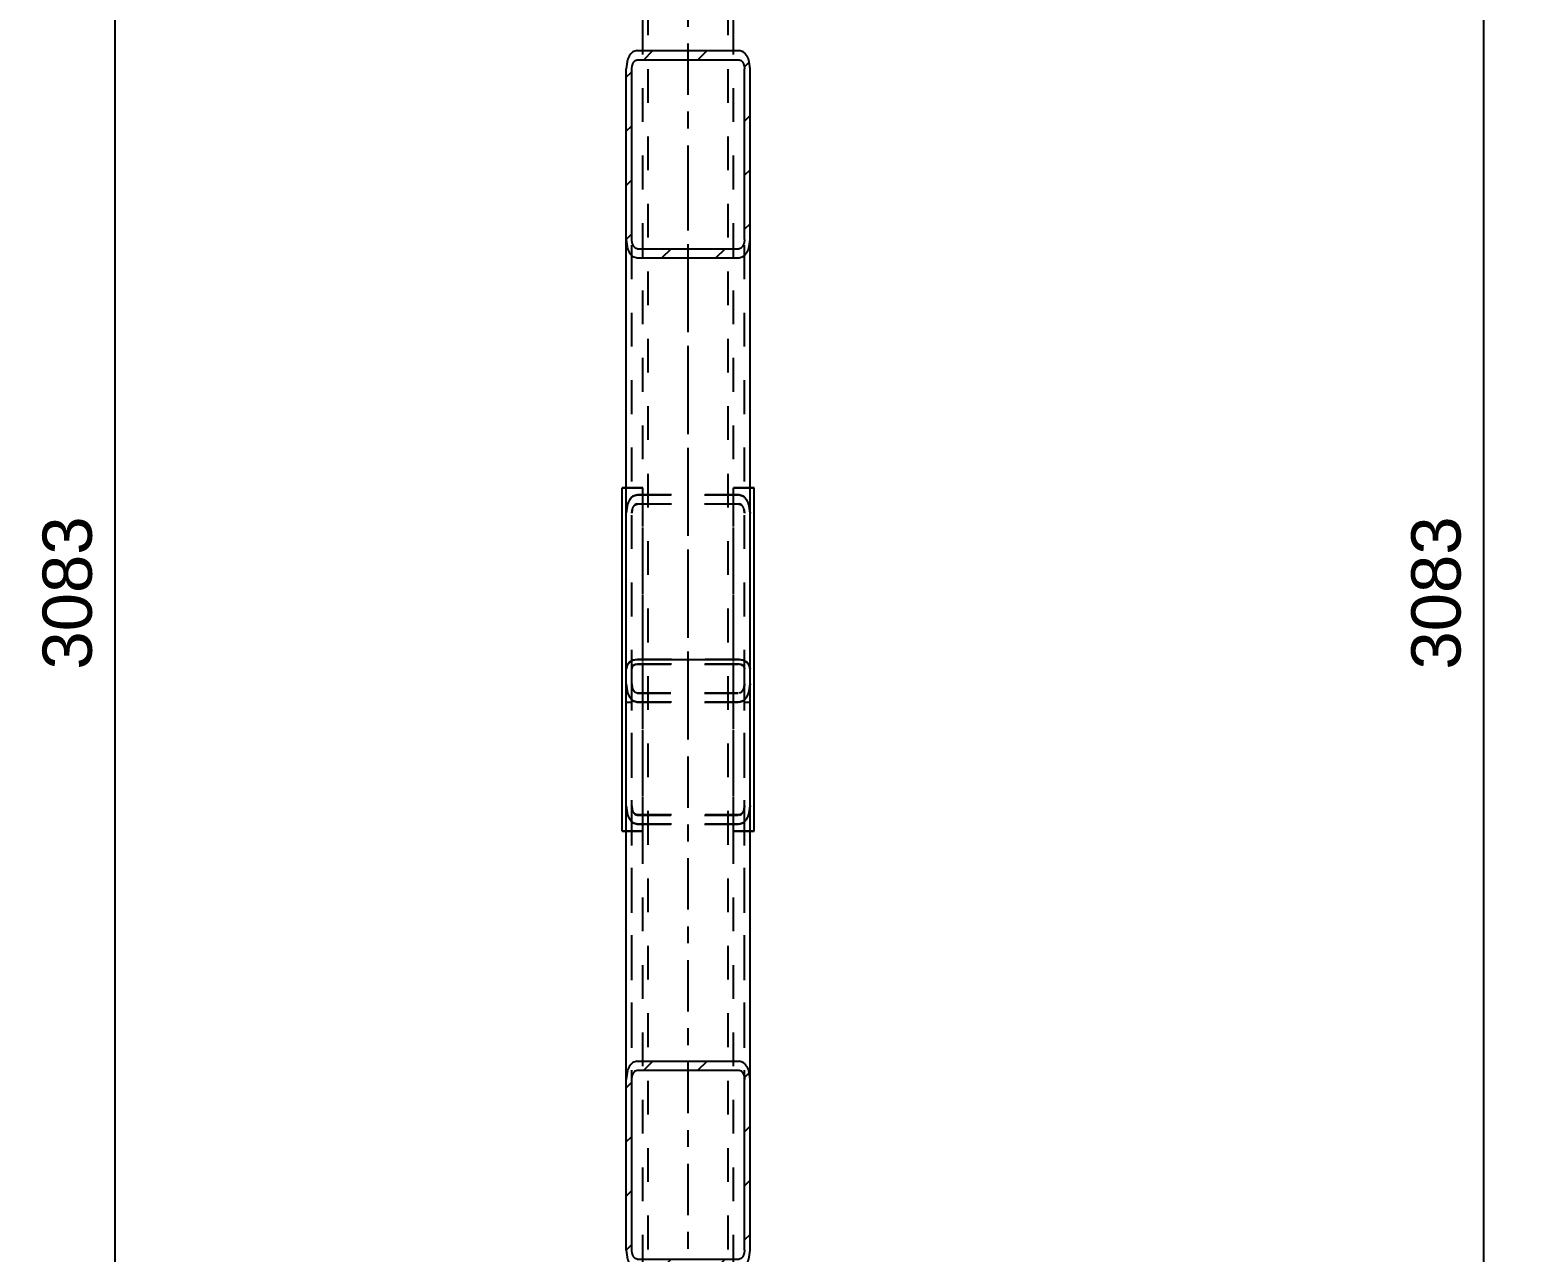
# Model space of a CAD drawing. Header units: millimetres. Extents: x -188 to 1001, y -633 to 208.
# Drawn here: x 527.1 to 614, y -526.3 to -455.2 of the extents above; entities that cross this region are included whole.
import ezdxf

# ---------------------------------------------------------------- set-up
doc = ezdxf.new("R2010")
doc.units = ezdxf.units.MM
doc.linetypes.add('DXK_LINE_DOT2', pattern=[3.9198, 1.9599, -1.9599])
doc.linetypes.add('DXK_LINE_DOT3', pattern=[5.9187, 2.979, -0.9799, 0.9799, -0.9799])
doc.styles.add('Arial', font='ARIAL.TTF', dxfattribs={"height": 0.2})

# ---------------------------------------------------------------- blocks, each defined once
blk = doc.blocks.new('Part-761552178-3451 - 3419')
at = {"linetype": 'Continuous'}
h = blk.add_hatch(dxfattribs=at)
h.set_pattern_fill('', scale=0.7, style=0, pattern_type=0)
h.set_pattern_definition([(45, (561.7902, -526.1414), (-1.57154, 1.57154), [])])
h.paths.add_polyline_path([(561.79, -516.228), (561.79, -526.141), (561.839, -526.551), (561.978, -526.899), (562.185, -527.131), (562.43, -527.213), (568.35, -527.213), (568.595, -527.131), (568.803, -526.899), (568.941, -526.551), (568.99, -526.141), (568.99, -516.228), (568.941, -515.818), (568.803, -515.47), (568.595, -515.238), (568.35, -515.156), (562.43, -515.156), (562.185, -515.238), (561.978, -515.47), (561.839, -515.818)])
h.paths.add_polyline_path([(562.204, -515.849), (562.308, -515.733), (562.43, -515.692), (568.35, -515.692), (568.473, -515.733), (568.576, -515.849), (568.646, -516.023), (568.67, -516.228), (568.67, -526.141), (568.646, -526.346), (568.576, -526.52), (568.473, -526.636), (568.35, -526.677), (562.43, -526.677), (562.308, -526.636), (562.204, -526.52), (562.135, -526.346), (562.11, -526.141), (562.11, -516.228), (562.135, -516.023)])
at = {"color": 2, "linetype": 'Continuous'}
for p, q in [((561.978, -491.976), (562.185, -491.86)), ((562.185, -491.86), (562.43, -491.819)), ((562.43, -491.819), (568.35, -491.819)), ((568.35, -491.819), (568.595, -491.86)), ((568.595, -491.86), (568.803, -491.976)), ((561.79, -492.355), (561.839, -492.15)), ((561.79, -516.228), (561.79, -492.355)), ((561.839, -492.15), (561.978, -491.976)), ((568.803, -491.976), (568.941, -492.15)), ((568.941, -492.15), (568.99, -492.355)), ((568.99, -516.228), (568.99, -492.355)), ((562.43, -515.156), (562.185, -515.238)), ((562.43, -515.156), (568.35, -515.156)), ((568.595, -515.238), (568.35, -515.156)), ((561.839, -515.818), (561.79, -516.228)), ((561.79, -526.141), (561.79, -516.228)), ((562.11, -516.228), (562.135, -516.023)), ((562.11, -526.141), (562.11, -516.228)), ((562.308, -515.733), (562.43, -515.692)), ((562.43, -515.692), (568.35, -515.692)), ((568.35, -515.692), (568.473, -515.733)), ((568.646, -516.023), (568.67, -516.228)), ((568.67, -526.141), (568.67, -516.228)), ((568.99, -516.228), (568.941, -515.818)), ((568.99, -526.141), (568.99, -516.228)), ((561.79, -526.141), (561.839, -526.551)), ((562.135, -526.346), (562.11, -526.141)), ((562.43, -526.677), (562.308, -526.636)), ((562.43, -526.677), (568.35, -526.677)), ((568.473, -526.636), (568.35, -526.677)), ((568.67, -526.141), (568.646, -526.346)), ((568.941, -526.551), (568.99, -526.141)), ((562.185, -527.131), (562.43, -527.213)), ((562.43, -527.213), (568.35, -527.213)), ((568.35, -527.213), (568.595, -527.131))]:
    blk.add_line(p, q, dxfattribs=at)
at = {"color": 7, "linetype": 'DXK_LINE_DOT2'}
for p, q in [((562.135, -492.252), (562.11, -492.355)), ((562.11, -526.141), (562.11, -492.355)), ((562.204, -492.165), (562.135, -492.252)), ((562.308, -492.107), (562.204, -492.165)), ((562.43, -492.087), (562.308, -492.107)), ((562.43, -492.087), (568.35, -492.087)), ((568.473, -492.107), (568.35, -492.087)), ((568.576, -492.165), (568.473, -492.107)), ((568.646, -492.252), (568.576, -492.165)), ((568.67, -492.355), (568.646, -492.252)), ((568.67, -526.141), (568.67, -492.355)), ((561.79, -494.297), (562.11, -494.297)), ((568.67, -494.297), (568.99, -494.297)), ((561.839, -500.735), (561.79, -500.325)), ((562.11, -500.325), (562.135, -500.53)), ((568.646, -500.53), (568.67, -500.325)), ((568.99, -500.325), (568.941, -500.735)), ((562.43, -501.397), (562.185, -501.315)), ((562.308, -500.82), (562.43, -500.861)), ((562.43, -500.861), (568.35, -500.861)), ((562.43, -501.397), (568.35, -501.397)), ((568.35, -500.861), (568.473, -500.82)), ((568.595, -501.315), (568.35, -501.397)), ((561.79, -526.141), (561.79, -516.228)), ((568.99, -526.141), (568.99, -516.228))]:
    blk.add_line(p, q, dxfattribs=at)
for centre, radius, start, end in [((562.619, -500.438), 0.493, 190.8094, 230.88019), ((568.162, -500.438), 0.493, 309.11981, 349.1906), ((562.807, -500.55), 0.986, 190.8094, 230.88019), ((567.973, -500.55), 0.986, 309.11981, 349.1906)]:
    blk.add_arc(centre, radius, start, end, dxfattribs=at)
at = {"color": 2, "linetype": 'Continuous'}
for centre, radius, start, end in [((562.807, -516.003), 0.986, 129.11981, 169.1906), ((567.973, -516.003), 0.986, 10.8094, 50.88019), ((562.619, -516.115), 0.493, 129.11981, 169.1906), ((568.162, -516.115), 0.493, 10.8094, 50.88019), ((562.807, -526.367), 0.986, 190.8094, 230.88019), ((562.619, -526.254), 0.493, 190.8094, 230.88019), ((568.162, -526.254), 0.493, 309.11981, 349.1906), ((567.973, -526.367), 0.986, 309.11981, 349.1906)]:
    blk.add_arc(centre, radius, start, end, dxfattribs=at)
blk = doc.blocks.new('Part-761552178-3540 - 3419')
at = {"color": 7, "linetype": 'DXK_LINE_DOT2'}
for p, q in [((561.55, -501.789), (561.55, -481.848)), ((562.75, -481.848), (561.55, -481.848)), ((562.75, -501.789), (562.75, -481.848)), ((562.75, -501.789), (561.55, -501.789))]:
    blk.add_line(p, q, dxfattribs=at)
blk = doc.blocks.new('Part-761552178-3476 - 3419')
at = {"color": 7, "linetype": 'DXK_LINE_DOT2'}
for p, q in [((562.185, -491.86), (561.978, -491.976)), ((562.43, -491.819), (562.185, -491.86)), ((568.35, -491.819), (562.43, -491.819)), ((568.595, -491.86), (568.35, -491.819)), ((568.803, -491.976), (568.595, -491.86)), ((561.839, -492.15), (561.79, -492.355)), ((561.79, -525.476), (561.79, -492.355)), ((561.978, -491.976), (561.839, -492.15)), ((562.11, -492.355), (562.135, -492.252)), ((562.11, -525.476), (562.11, -492.355)), ((562.135, -492.252), (562.204, -492.165)), ((562.204, -492.165), (562.308, -492.107)), ((562.308, -492.107), (562.43, -492.087)), ((568.35, -492.087), (562.43, -492.087)), ((568.35, -492.087), (568.473, -492.107)), ((568.473, -492.107), (568.576, -492.165)), ((568.576, -492.165), (568.646, -492.252)), ((568.646, -492.252), (568.67, -492.355)), ((568.67, -525.476), (568.67, -492.355)), ((568.941, -492.15), (568.803, -491.976)), ((568.99, -492.355), (568.941, -492.15)), ((568.99, -525.476), (568.99, -492.355)), ((561.79, -494.305), (562.11, -494.305)), ((568.67, -494.305), (568.99, -494.305)), ((561.79, -500.318), (561.839, -500.728)), ((562.135, -500.523), (562.11, -500.318)), ((568.67, -500.318), (568.646, -500.523)), ((568.941, -500.728), (568.99, -500.318)), ((562.185, -501.308), (562.43, -501.389)), ((562.43, -500.853), (562.308, -500.813)), ((568.35, -500.853), (562.43, -500.853)), ((568.35, -501.389), (562.43, -501.389)), ((568.473, -500.813), (568.35, -500.853)), ((568.35, -501.389), (568.595, -501.308))]:
    blk.add_line(p, q, dxfattribs=at)
for centre, radius, start, end in [((562.619, -500.43), 0.493, 190.80939, 230.88016), ((568.162, -500.43), 0.493, 309.11984, 349.19061), ((562.807, -500.543), 0.986, 190.80939, 230.88016), ((567.973, -500.543), 0.986, 309.11984, 349.19061)]:
    blk.add_arc(centre, radius, start, end, dxfattribs=at)
blk = doc.blocks.new('Part-761552178-3502 - 3419')
at = {"color": 7, "linetype": 'DXK_LINE_DOT2'}
for p, q in [((561.79, -493.233), (561.79, -458.162)), ((562.11, -493.233), (562.11, -458.162)), ((568.67, -493.233), (568.67, -458.162)), ((568.99, -493.233), (568.99, -458.162)), ((562.308, -482.289), (562.185, -482.33)), ((562.43, -482.248), (562.308, -482.289)), ((568.35, -482.248), (562.43, -482.248)), ((568.595, -482.33), (568.35, -482.248)), ((561.839, -482.91), (561.79, -483.32)), ((562.11, -483.32), (562.135, -483.115)), ((562.308, -482.825), (562.43, -482.784)), ((568.35, -482.784), (562.43, -482.784)), ((568.35, -482.784), (568.473, -482.825)), ((568.646, -483.115), (568.67, -483.32)), ((568.99, -483.32), (568.941, -482.91)), ((561.79, -493.233), (561.839, -493.643)), ((562.135, -493.438), (562.11, -493.233)), ((568.67, -493.233), (568.646, -493.438)), ((568.941, -493.643), (568.99, -493.233)), ((562.185, -494.223), (562.43, -494.305)), ((562.43, -493.769), (562.308, -493.728)), ((562.43, -493.769), (568.35, -493.769)), ((568.35, -494.305), (562.43, -494.305)), ((568.473, -493.728), (568.35, -493.769)), ((568.35, -494.305), (568.595, -494.223))]:
    blk.add_line(p, q, dxfattribs=at)
for centre, radius, start, end in [((562.807, -483.095), 0.986, 129.11981, 169.1906), ((567.973, -483.095), 0.986, 10.8094, 50.88019), ((562.619, -483.207), 0.493, 129.11981, 169.1906), ((568.162, -483.207), 0.493, 10.8094, 50.88019), ((562.807, -493.458), 0.986, 190.8094, 230.88019), ((562.619, -493.346), 0.493, 190.8094, 230.88019), ((568.162, -493.346), 0.493, 309.11981, 349.1906), ((567.973, -493.458), 0.986, 309.11981, 349.1906)]:
    blk.add_arc(centre, radius, start, end, dxfattribs=at)
blk = doc.blocks.new('Part-761552178-3539 - 3419')
at = {"color": 7, "linetype": 'DXK_LINE_DOT2'}
for p, q in [((568.03, -501.789), (568.03, -481.848)), ((568.03, -481.848), (569.23, -481.848)), ((569.23, -501.789), (569.23, -481.848)), ((568.03, -501.789), (569.23, -501.789))]:
    blk.add_line(p, q, dxfattribs=at)
blk = doc.blocks.new('Part-761552178-3541 - 3419')
at = {"color": 7, "linetype": 'DXK_LINE_DOT2'}
for p, q in [((568.03, -501.789), (568.03, -481.841)), ((568.99, -481.841), (568.03, -481.841)), ((568.03, -481.841), (569.23, -481.841)), ((568.99, -501.789), (568.03, -501.789)), ((568.03, -501.789), (568.03, -501.789)), ((568.03, -501.789), (569.23, -501.789))]:
    blk.add_line(p, q, dxfattribs=at)
at = {"color": 2, "linetype": 'Continuous'}
for p, q in [((569.23, -481.841), (568.99, -481.841)), ((569.23, -501.789), (569.23, -481.841)), ((569.23, -501.789), (568.99, -501.789)), ((569.23, -501.789), (569.23, -501.789))]:
    blk.add_line(p, q, dxfattribs=at)
blk = doc.blocks.new('Part-761552178-3542 - 3419')
at = {"color": 2, "linetype": 'Continuous'}
for p, q in [((561.55, -501.789), (561.55, -481.841)), ((561.55, -481.841), (561.79, -481.841)), ((561.55, -501.789), (561.55, -501.789)), ((561.55, -501.789), (561.79, -501.789))]:
    blk.add_line(p, q, dxfattribs=at)
at = {"color": 7, "linetype": 'DXK_LINE_DOT2'}
for p, q in [((562.75, -481.841), (561.55, -481.841)), ((561.79, -481.841), (562.75, -481.841)), ((562.75, -501.789), (562.75, -481.841)), ((561.55, -501.789), (562.75, -501.789)), ((561.79, -501.789), (562.75, -501.789)), ((562.75, -501.789), (562.75, -501.789))]:
    blk.add_line(p, q, dxfattribs=at)
blk = doc.blocks.new('Part-761552178-3543 - 3419')
at = {"linetype": 'Continuous'}
h = blk.add_hatch(dxfattribs=at)
h.set_pattern_fill('', scale=0.7, style=0, pattern_type=0)
h.set_pattern_definition([(45, (561.7902, -467.4094), (-1.57154, 1.57154), [])])
h.paths.add_polyline_path([(561.79, -457.496), (561.79, -467.409), (561.839, -467.82), (561.978, -468.167), (562.185, -468.4), (562.43, -468.481), (568.35, -468.481), (568.595, -468.4), (568.803, -468.167), (568.941, -467.82), (568.99, -467.409), (568.99, -457.496), (568.941, -457.086), (568.803, -456.738), (568.595, -456.506), (568.35, -456.424), (562.43, -456.424), (562.185, -456.506), (561.978, -456.738), (561.839, -457.086)])
h.paths.add_polyline_path([(562.204, -457.117), (562.308, -457.001), (562.43, -456.96), (568.35, -456.96), (568.473, -457.001), (568.576, -457.117), (568.646, -457.291), (568.67, -457.496), (568.67, -467.409), (568.646, -467.615), (568.576, -467.788), (568.473, -467.905), (568.35, -467.945), (562.43, -467.945), (562.308, -467.905), (562.204, -467.788), (562.135, -467.615), (562.11, -467.409), (562.11, -457.496), (562.135, -457.291)])
at = {"color": 2, "linetype": 'Continuous'}
for p, q in [((561.839, -457.086), (561.79, -457.496)), ((562.43, -456.424), (562.185, -456.506)), ((562.308, -457.001), (562.43, -456.96)), ((562.43, -456.424), (568.35, -456.424)), ((562.43, -456.96), (568.35, -456.96)), ((568.595, -456.506), (568.35, -456.424)), ((568.35, -456.96), (568.473, -457.001)), ((568.99, -457.496), (568.941, -457.086)), ((561.79, -467.409), (561.79, -457.496)), ((562.11, -457.496), (562.135, -457.291)), ((562.11, -467.409), (562.11, -457.496)), ((568.646, -457.291), (568.67, -457.496)), ((568.67, -467.409), (568.67, -457.496)), ((568.99, -467.409), (568.99, -457.496)), ((561.79, -492.355), (561.79, -467.409)), ((561.79, -467.409), (561.839, -467.82)), ((562.135, -467.615), (562.11, -467.409)), ((568.67, -467.409), (568.646, -467.615)), ((568.941, -467.82), (568.99, -467.409)), ((568.99, -492.355), (568.99, -467.409)), ((562.185, -468.4), (562.43, -468.481)), ((562.43, -467.945), (562.308, -467.905)), ((562.43, -467.945), (568.35, -467.945)), ((562.43, -468.481), (568.35, -468.481)), ((568.473, -467.905), (568.35, -467.945)), ((568.35, -468.481), (568.595, -468.4))]:
    blk.add_line(p, q, dxfattribs=at)
at = {"color": 7, "linetype": 'DXK_LINE_DOT2'}
for p, q in [((561.79, -467.409), (561.79, -457.496)), ((562.11, -493.226), (562.11, -457.496)), ((568.67, -493.226), (568.67, -457.496)), ((568.99, -467.409), (568.99, -457.496)), ((562.185, -482.322), (562.43, -482.241)), ((562.43, -482.241), (568.35, -482.241)), ((568.35, -482.241), (568.595, -482.322)), ((561.79, -483.312), (561.839, -482.902)), ((562.135, -483.107), (562.11, -483.312)), ((562.43, -482.777), (562.308, -482.817)), ((562.43, -482.777), (568.35, -482.777)), ((568.473, -482.817), (568.35, -482.777)), ((568.67, -483.312), (568.646, -483.107)), ((568.941, -482.902), (568.99, -483.312)), ((561.79, -493.226), (561.79, -492.355)), ((568.99, -493.226), (568.99, -492.355)), ((561.839, -493.636), (561.79, -493.226)), ((562.11, -493.226), (562.135, -493.431)), ((568.646, -493.431), (568.67, -493.226)), ((568.99, -493.226), (568.941, -493.636)), ((562.43, -494.297), (562.185, -494.216)), ((562.308, -493.721), (562.43, -493.762)), ((562.43, -493.762), (568.35, -493.762)), ((562.43, -494.297), (568.35, -494.297)), ((568.35, -493.762), (568.473, -493.721)), ((568.595, -494.216), (568.35, -494.297))]:
    blk.add_line(p, q, dxfattribs=at)
at = {"color": 7, "linetype": 'DXK_LINE_DOT3'}
blk.add_line((565.39, -496.29), (565.39, -462.453), dxfattribs=at)
at = {"color": 2, "linetype": 'Continuous'}
for centre, radius, start, end in [((562.807, -457.271), 0.986, 129.11984, 169.19061), ((562.619, -457.384), 0.493, 129.11984, 169.19061), ((568.162, -457.384), 0.493, 10.80939, 50.88016), ((567.973, -457.271), 0.986, 10.80939, 50.88016), ((562.619, -467.522), 0.493, 190.80939, 230.88016), ((568.162, -467.522), 0.493, 309.11984, 349.19061), ((562.807, -467.635), 0.986, 190.80939, 230.88016), ((567.973, -467.635), 0.986, 309.11984, 349.19061)]:
    blk.add_arc(centre, radius, start, end, dxfattribs=at)
at = {"color": 7, "linetype": 'DXK_LINE_DOT2'}
for centre, radius, start, end in [((562.807, -483.087), 0.986, 129.11984, 169.19061), ((567.973, -483.087), 0.986, 10.80939, 50.88016), ((562.619, -483.2), 0.493, 129.11984, 169.19061), ((568.162, -483.2), 0.493, 10.80939, 50.88016), ((562.807, -493.451), 0.986, 190.80939, 230.88016), ((562.619, -493.338), 0.493, 190.80939, 230.88016), ((568.162, -493.338), 0.493, 309.11984, 349.19061), ((567.973, -493.451), 0.986, 309.11984, 349.19061)]:
    blk.add_arc(centre, radius, start, end, dxfattribs=at)
blk = doc.blocks.new('Part-761552178-3558 - 3419')
at = {"color": 7, "linetype": 'DXK_LINE_DOT3'}
blk.add_line((565.39, -559.619), (565.39, -424.019), dxfattribs=at)
at = {"color": 2, "linetype": 'Continuous'}
for p, q in [((562.75, -456.424), (562.75, -434.019)), ((568.03, -456.424), (568.03, -434.019)), ((562.75, -549.619), (562.75, -527.213)), ((568.03, -549.619), (568.03, -527.213))]:
    blk.add_line(p, q, dxfattribs=at)
at = {"color": 7, "linetype": 'DXK_LINE_DOT2'}
for p, q in [((568.03, -434.019), (562.75, -434.019)), ((563.07, -549.619), (563.07, -434.019)), ((567.71, -549.619), (567.71, -434.019)), ((562.75, -527.213), (562.75, -456.424)), ((568.03, -527.213), (568.03, -456.424)), ((562.75, -549.619), (568.03, -549.619))]:
    blk.add_line(p, q, dxfattribs=at)
blk = doc.blocks.new('StraightDimension-761552178-3840 - 3419')
at = {"color": 7, "linetype": 'Continuous'}
for p, q in [((532.678, -427.798), (531.478, -424.798)), ((549.114, -426.298), (529.228, -426.298)), ((532.078, -549.619), (532.078, -426.298)), ((531.478, -548.119), (532.678, -551.119)), ((562.704, -549.619), (529.228, -549.619))]:
    blk.add_line(p, q, dxfattribs=at)
at = {"color": 0}
blk.add_wipeout([(531.328, -482.911), (527.128, -482.911), (527.128, -493.006), (531.328, -493.006)], dxfattribs=at)
at = {"color": 3, "style": 'Arial'}
blk.add_text('3083', height=2.8652, rotation=90.00021, dxfattribs=at).set_placement((530.728, -492.406))
blk = doc.blocks.new('StraightDimension-761552178-3954 - 3419')
at = {"color": 7, "linetype": 'Continuous'}
for p, q in [((612.247, -427.798), (611.047, -424.798)), ((581.666, -426.298), (614.047, -426.298)), ((611.647, -549.619), (611.647, -426.298)), ((611.047, -548.119), (612.247, -551.119)), ((567.847, -549.619), (614.047, -549.619))]:
    blk.add_line(p, q, dxfattribs=at)
at = {"color": 0}
blk.add_wipeout([(610.897, -482.911), (606.697, -482.911), (606.697, -493.006), (610.897, -493.006)], dxfattribs=at)
at = {"color": 3, "style": 'Arial'}
blk.add_text('3083', height=2.8652, rotation=90.00021, dxfattribs=at).set_placement((610.297, -492.406))

msp = doc.modelspace()

# ---------------------------------------------------------------- block references
for name in ['Part-761552178-3558 - 3419', 'Part-761552178-3543 - 3419', 'Part-761552178-3502 - 3419', 'Part-761552178-3542 - 3419', 'Part-761552178-3540 - 3419', 'Part-761552178-3541 - 3419', 'Part-761552178-3539 - 3419', 'Part-761552178-3451 - 3419', 'Part-761552178-3476 - 3419']:
    msp.add_blockref(name, (0, 0))

# ---------------------------------------------------------------- next in the draw order: block references
for name in ['StraightDimension-761552178-3840 - 3419', 'StraightDimension-761552178-3954 - 3419']:
    msp.add_blockref(name, (0, 0))

doc.saveas('drawing.dxf')
